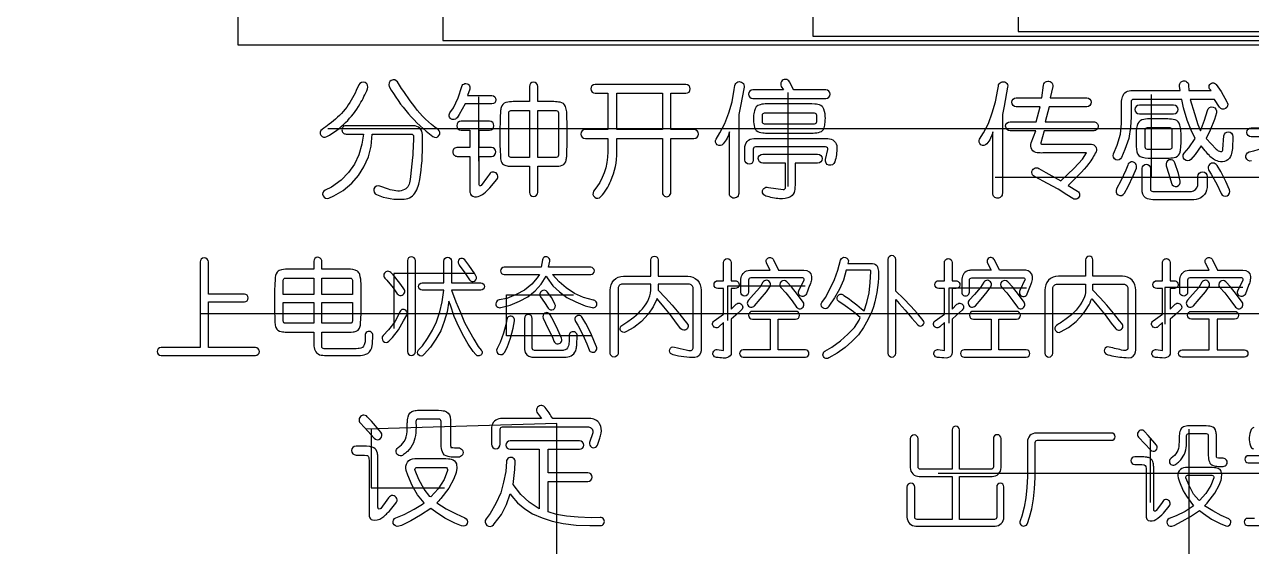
# Model space of a CAD drawing. Header units: millimetres. Extents: x -41 to 727, y -91 to 104.
# Drawn here: x 271.91 to 299.53, y -23.78 to -12.05 of the extents above; entities that cross this region are included whole.
import ezdxf

# ---------------------------------------------------------------- set-up
doc = ezdxf.new("R2010")
doc.units = ezdxf.units.MM
doc.header["$LTSCALE"] = 3
doc.header["$MEASUREMENT"] = 0
doc.layers.add('SEG', color=3, linetype='Continuous')

msp = doc.modelspace()

# ---------------------------------------------------------------- linework, layer by layer
for points in [[(279.455, -13.836, 0.038318), (279.626, -13.498, 1), (279.429, -13.408), (279.372, -13.534, -0.135486), (278.765, -14.292, -0.006175), (278.603, -14.406, 0.980022), (278.711, -14.566, 0.139478)], [(281.096, -14.568, 1), (281.214, -14.407, -0.084494), (280.692, -13.9, -0.022342), (280.302, -13.341, 0.929964), (280.115, -13.441, 0.103576)], [(281.483, -14.034), (281.565, -13.922), (281.665, -13.697), (281.746, -13.442, -1.006872), (281.927, -13.501), (281.878, -13.646), (282.424, -13.646, -1), (282.424, -13.835), (281.828, -13.835), (281.69, -14.073), (281.642, -14.145, -1.022627)], [(283.458, -13.44, 1), (283.27, -13.441), (283.27, -13.783), (282.907, -13.783, 0.064522), (282.742, -13.803, 0.284203), (282.635, -13.917), (282.631, -13.936), (282.627, -13.957), (282.623, -13.98), (282.62, -14.006, 0.025006), (282.617, -15.005, 0.069315), (282.637, -15.129, 0.233785), (282.715, -15.211), (282.74, -15.219), (282.767, -15.226), (282.796, -15.23, 0.010916), (282.878, -15.237), (283.27, -15.237), (283.27, -15.822, 1), (283.458, -15.822), (283.458, -15.237), (283.85, -15.237, 0.081351), (284.01, -15.212, 0.27652), (284.099, -15.102), (284.102, -15.083), (284.106, -15.062), (284.108, -15.039), (284.111, -15.014, 0.025713), (284.11, -14.015, 0.075541), (284.084, -13.89, 0.266055), (283.965, -13.797, 0.042419), (283.821, -13.783), (283.458, -13.783)], [(286.267, -15.828, 1), (286.455, -15.827), (286.455, -14.612), (286.975, -14.612, 1), (286.974, -14.411), (286.455, -14.411), (286.455, -13.596), (286.794, -13.596, 1), (286.793, -13.396), (284.75, -13.396, 1), (284.752, -13.596), (285.038, -13.596), (285.038, -14.411), (284.53, -14.411, 1), (284.53, -14.612), (285.038, -14.612), (285.038, -14.913, -0.170817), (284.717, -15.796, 0.923331), (284.879, -15.919, 0.097023), (285.101, -15.56, 0.120463), (285.239, -14.913), (285.239, -14.612), (286.267, -14.612)], [(287.897, -13.423, -0.587691), (288.068, -13.357, -0.277728), (288.103, -13.46), (288.022, -13.885), (287.985, -14.073), (287.985, -15.846, -1), (287.772, -15.847), (287.772, -14.459, -0.12571), (287.632, -14.734, -0.952593), (287.473, -14.623), (287.558, -14.487), (287.671, -14.273), (287.759, -14.035), (287.834, -13.784), (287.884, -13.509)], [(289.947, -13.521), (289.214, -13.521), (289.214, -13.509), (289.129, -13.34, 1.032744), (288.942, -13.442), (288.988, -13.521), (288.298, -13.521, 1), (288.298, -13.709), (289.947, -13.709, 1)], [(293.918, -15.845, -0.41776), (293.811, -15.953, -0.414214), (293.704, -15.846), (293.704, -14.458, -0.132977), (293.565, -14.733, -0.952593), (293.406, -14.623), (293.491, -14.486), (293.604, -14.273), (293.692, -14.034), (293.767, -13.784), (293.817, -13.508), (293.828, -13.433, -1.060775), (294.037, -13.457), (293.955, -13.884), (293.918, -14.072)], [(294.639, -15.467, -0.59102), (294.632, -15.286, -0.281236), (294.741, -15.286), (294.896, -15.376), (295.234, -15.564), (295.535, -15.276), (295.723, -15.075), (295.815, -14.937), (294.829, -14.937, -0.042921), (294.705, -14.932, -0.506842), (294.57, -14.712), (294.67, -14.436), (294.093, -14.436, -1), (294.092, -14.235), (294.682, -14.235), (294.77, -13.897), (294.23, -13.897, -1), (294.23, -13.696), (294.808, -13.696), (294.847, -13.41, -1.041657), (295.051, -13.446), (294.996, -13.696), (295.817, -13.696, -1), (295.818, -13.897), (294.971, -13.897), (294.883, -14.235), (295.972, -14.235, -0.422478), (296.075, -14.335, -0.417829), (295.974, -14.436), (294.858, -14.436), (294.781, -14.711, 0.495821), (294.801, -14.737), (295.874, -14.737), (295.896, -14.737), (295.923, -14.739, -0.539685), (296.027, -14.91, -0.047085), (295.867, -15.173, -0.035549), (295.397, -15.665), (295.609, -15.794, -0.586254), (295.604, -15.967, -0.276428), (295.503, -15.961), (295.372, -15.878), (295.172, -15.752), (294.933, -15.627), (294.657, -15.476)], [(298.733, -14.849, 0.16023), (298.831, -14.906, 0.4416), (298.878, -14.877, 0.027771), (298.883, -14.849), (298.907, -14.553, -0.978821), (299.106, -14.564), (299.096, -14.837), (299.084, -14.913), (299.076, -14.946), (299.067, -14.977, -0.445738), (298.786, -15.127, -0.146277), (298.57, -14.99, -0.020009), (298.482, -14.887), (298.394, -14.774), (298.256, -14.975), (298.16, -15.08, -1), (298.012, -14.945), (298.118, -14.824), (298.256, -14.611), (298.168, -14.423), (298.081, -14.197), (297.993, -13.922), (297.955, -13.734), (296.866, -13.734, 0.428128), (296.814, -13.784), (296.814, -14.135), (296.802, -14.36), (296.764, -14.611), (296.676, -14.862), (296.603, -15.035, -1), (296.42, -14.959), (296.501, -14.762), (296.576, -14.511), (296.601, -14.273), (296.601, -13.809, -0.013857), (296.607, -13.737), (296.613, -13.705), (296.622, -13.673), (296.634, -13.642, -0.225276), (296.735, -13.549, -0.081489), (296.889, -13.533), (297.918, -13.533), (297.904, -13.433, -0.592108), (298.051, -13.326), (298.067, -13.335, -0.225615), (298.11, -13.413), (298.118, -13.533), (298.62, -13.533), (298.598, -13.511, -1.08923), (298.732, -13.398), (298.845, -13.558), (298.971, -13.784), (298.981, -13.805, -0.406967), (298.942, -13.94, -0.405296), (298.806, -13.905), (298.695, -13.734), (298.143, -13.734), (298.244, -14.047), (298.319, -14.298), (298.382, -14.436), (298.469, -14.197), (298.535, -13.979, -1), (298.735, -14.032), (298.695, -14.185), (298.595, -14.423), (298.507, -14.611)], [(282.806, -14.987), (282.806, -14.033, -0.414214), (282.856, -13.983), (283.27, -13.983), (283.27, -15.037), (282.856, -15.037, -0.414214)], [(283.873, -13.983, -0.414214), (283.923, -14.033), (283.923, -14.987, -0.414214), (283.873, -15.037), (283.458, -15.037), (283.458, -13.983)], [(289.732, -13.841), (289.697, -13.838), (289.632, -13.835), (288.617, -13.835, 0.075034), (288.463, -13.851, 0.300215), (288.335, -13.991), (288.328, -14.023), (288.323, -14.054), (288.319, -14.085, 0.037347), (288.317, -14.194, 0.070847), (288.341, -14.365, 0.116898), (288.378, -14.43, 0.17111), (288.523, -14.483), (288.559, -14.486), (288.589, -14.488), (289.661, -14.488, 0.074582), (289.814, -14.465, 0.249161), (289.905, -14.375), (289.914, -14.344), (289.921, -14.312), (289.925, -14.279, 0.023201), (289.933, -14.162, 0.093036), (289.901, -13.954, 0.108975), (289.86, -13.89, 0.163807)], [(289.733, -14.238, -0.414214), (289.683, -14.288), (288.566, -14.288, -0.414214), (288.516, -14.238), (288.516, -14.085, -0.414214), (288.566, -14.035), (289.683, -14.035, -0.414214), (289.733, -14.085)], [(297.002, -14.06), (297.773, -14.06, 1), (297.773, -13.859), (297.002, -13.859, 1)], [(279.832, -15.874, 0.121062), (280.454, -15.975, 0.263701), (280.712, -15.803, 0.072633), (280.78, -15.639, 0.054912), (280.864, -14.793, 0.004), (280.863, -14.524, 0.416441), (280.661, -14.324), (279.151, -14.324, 0.429356), (279.051, -14.418, 0.414214), (279.145, -14.512), (279.533, -14.512), (279.496, -14.737), (279.433, -14.976), (279.333, -15.189), (279.195, -15.377), (279.032, -15.552), (278.819, -15.703), (278.675, -15.771, 1), (278.755, -15.952), (278.869, -15.903), (279.082, -15.778), (279.27, -15.615), (279.421, -15.44), (279.546, -15.251), (279.646, -15.026), (279.709, -14.787), (279.734, -14.512), (280.611, -14.512, -0.419429), (280.662, -14.562), (280.662, -14.624, -0.007421), (280.64, -15.042), (280.626, -15.181), (280.61, -15.321), (280.593, -15.463), (280.584, -15.535), (280.579, -15.572, -0.309874), (280.425, -15.773, -0.125832), (280.267, -15.791, -0.039127), (280.098, -15.753), (279.904, -15.682, 1)], [(282.327, -15.476), (282.182, -15.666, -0.771056), (282.142, -15.653), (282.142, -15.013), (282.417, -15.013, 1), (282.417, -14.813), (282.142, -14.813), (282.142, -14.424), (282.373, -14.424, 1), (282.373, -14.223), (281.734, -14.223, 1), (281.734, -14.424), (281.928, -14.424), (281.928, -14.813), (281.655, -14.813, 0.436325), (281.546, -14.913, 0.414214), (281.646, -15.013), (281.928, -15.013), (281.928, -15.778), (281.931, -15.815), (281.934, -15.831, 0.134371), (281.958, -15.887, 0.249235), (282.119, -15.913, 0.120863), (282.247, -15.846, 0.027762), (282.38, -15.72), (282.534, -15.536, 0.610061), (282.468, -15.366), (282.449, -15.366, 0.230162), (282.371, -15.411)], [(297.229, -14.172, 0.089624), (297.059, -14.194, 0.273223), (296.951, -14.317, 0.062902), (296.927, -14.573), (296.928, -14.681, 0.054888), (296.948, -14.908, 0.330254), (297.068, -15.034), (297.1, -15.041), (297.135, -15.045), (297.2, -15.05), (297.67, -15.05, 0.074582), (297.823, -15.028, 0.274263), (297.919, -14.919), (297.923, -14.901), (297.927, -14.883, 0.020594), (297.935, -14.82), (297.938, -14.774), (297.94, -14.724, 0.012527), (297.942, -14.562, 0.072243), (297.916, -14.311, 0.280809), (297.805, -14.192, 0.048019), (297.641, -14.172)], [(289.936, -14.8), (288.361, -14.8, 0.414214), (288.311, -14.85), (288.311, -15.097, -1), (288.123, -15.095), (288.123, -14.831, -0.439244), (288.323, -14.612), (289.99, -14.612, -0.41848), (290.193, -14.812, -0.087911), (290.143, -15.139, -0.403269), (290.014, -15.211, -0.407764), (289.938, -15.083), (289.988, -14.862, 0.508982)], [(297.127, -14.8, 0.414214), (297.177, -14.85), (297.693, -14.85, 0.414214), (297.743, -14.8), (297.743, -14.422, 0.414214), (297.693, -14.372), (297.177, -14.372, 0.414214), (297.127, -14.422)], [(289.038, -15.707), (289.038, -15.164), (288.525, -15.164, -1), (288.524, -14.963), (289.759, -14.963, -1), (289.759, -15.164), (289.251, -15.164), (289.251, -15.665, -0.025598), (289.241, -15.786, -0.242371), (289.148, -15.921, -0.143709), (288.902, -15.967, -0.046088), (288.593, -15.905, -1.026539), (288.65, -15.711), (288.981, -15.757, 0.455545)], [(296.665, -15.843), (296.751, -15.69), (296.864, -15.451), (296.934, -15.28, 1.033851), (296.74, -15.209), (296.701, -15.326), (296.588, -15.564), (296.489, -15.745, 0.995238)], [(298.156, -15.991), (297.341, -15.991, -0.092201), (297.188, -15.967, -0.289124), (297.066, -15.812), (297.064, -15.782), (297.065, -15.74), (297.065, -15.282, -1), (297.253, -15.283), (297.253, -15.75, 0.429269), (297.303, -15.802), (298.131, -15.802), (298.143, -15.802), (298.173, -15.8, 0.353733), (298.315, -15.668, 0.042793), (298.319, -15.577), (298.319, -15.469, -1), (298.532, -15.469), (298.532, -15.614, -0.020292), (298.525, -15.713, -0.401181), (298.225, -15.987), (298.165, -15.99)], [(297.88, -15.401), (297.803, -15.161, 0.99809), (297.607, -15.223), (297.667, -15.414), (297.725, -15.619, 0.97667), (297.919, -15.568)], [(298.567, -15.331), (298.62, -15.414), (298.745, -15.639), (298.84, -15.849, 0.998115), (299.03, -15.763), (298.946, -15.577), (298.833, -15.351), (298.751, -15.217, 1.009131)], [(276.854, -18.284, 1), (276.854, -18.109), (276.043, -18.109), (276.043, -17.388, 1), (275.858, -17.388), (275.858, -19.314), (274.979, -19.314, 1), (274.979, -19.489), (277.104, -19.489, 1), (277.104, -19.314), (276.043, -19.314), (276.043, -18.284)], [(278.42, -17.55), (277.832, -17.55, 0.100242), (277.641, -17.58, 0.107005), (277.594, -17.615, 0.129566), (277.544, -17.778, 0.026725), (277.543, -18.759, 0.068057), (277.564, -18.864, 0.266529), (277.68, -18.953, 0.030394), (277.803, -18.967), (278.42, -18.967), (278.42, -19.25, 0.025456), (278.424, -19.312, 0.37379), (278.619, -19.486), (278.659, -19.489), (279.467, -19.489, 0.141151), (279.63, -19.443, 0.249818), (279.733, -19.262), (279.737, -19.225), (279.746, -19.04, 0.587973), (279.618, -18.961, 0.293675), (279.574, -19.045), (279.574, -19.087, -0.020511), (279.572, -19.164, -0.084126), (279.554, -19.248, -0.307694), (279.441, -19.334), (279.418, -19.336), (279.373, -19.338), (278.647, -19.338, -0.421621), (278.596, -19.288), (278.596, -18.967), (279.214, -18.967), (279.259, -18.963), (279.306, -18.958, 0.08671), (279.389, -18.935, 0.119155), (279.434, -18.899, 0.113558), (279.467, -18.807), (279.47, -18.791), (279.472, -18.773, 0.023784), (279.48, -17.87, 0.066788), (279.453, -17.673, 0.170229), (279.399, -17.594, 0.137289), (279.185, -17.55), (278.596, -17.55), (278.596, -17.429), (278.595, -17.354, 0.929699), (278.42, -17.37)], [(280.527, -17.357), (280.527, -19.401, 1), (280.703, -19.401), (280.703, -17.357, 1)], [(281.493, -18.36), (281.455, -18.272), (281.417, -18.511), (281.355, -18.724), (281.279, -18.937), (281.167, -19.125), (281.041, -19.301), (280.903, -19.464), (280.888, -19.479, -1), (280.775, -19.366), (280.866, -19.275), (280.978, -19.112), (281.091, -18.924), (281.179, -18.736), (281.254, -18.511), (281.304, -18.285), (281.342, -18.022), (280.859, -18.022, -1), (280.859, -17.859), (281.342, -17.859), (281.342, -17.37, -1), (281.518, -17.37), (281.518, -17.859), (282.176, -17.859, -1), (282.176, -18.022), (281.518, -18.022), (281.618, -18.285), (281.718, -18.523), (281.806, -18.749), (281.919, -18.949), (282.019, -19.125), (282.119, -19.288), (282.187, -19.37, -1.005509), (282.062, -19.47), (282.007, -19.401), (281.894, -19.238), (281.793, -19.062), (281.681, -18.849), (281.58, -18.611)], [(282.068, -17.696), (282.044, -17.658), (281.906, -17.457), (281.815, -17.338, 0.966714), (281.679, -17.435), (281.693, -17.457), (281.819, -17.633), (281.92, -17.79, 0.992178)], [(283.536, -17.507), (282.703, -17.507, 1), (282.703, -17.67), (283.499, -17.67), (283.449, -17.746), (283.323, -17.884), (283.16, -18.022), (282.972, -18.122), (282.759, -18.21), (282.588, -18.242, 1.035162), (282.627, -18.415), (282.834, -18.36), (283.047, -18.272), (283.235, -18.172), (283.398, -18.034), (283.536, -17.884), (283.649, -17.708), (283.674, -17.746), (283.8, -17.921), (283.95, -18.059), (284.113, -18.185), (284.314, -18.285), (284.527, -18.373), (284.684, -18.414, 1.059445), (284.718, -18.248), (284.715, -18.247), (284.489, -18.185), (284.289, -18.097), (284.101, -17.971), (283.938, -17.833), (283.787, -17.67), (284.652, -17.67, 1), (284.652, -17.507), (283.699, -17.507), (283.729, -17.373, 1.031525), (283.563, -17.341)], [(285.618, -18.862), (285.44, -18.96, -0.402414), (285.325, -18.93), (285.315, -18.908, -0.322311), (285.351, -18.814), (285.486, -18.725), (285.568, -18.668, 0.12063), (285.934, -18.267, 0.122034), (286.006, -18.022), (286.006, -17.884), (285.366, -17.884, 0.416966), (285.266, -17.985), (285.266, -19.438, -1), (285.091, -19.438), (285.091, -18.024, -0.440922), (285.392, -17.708), (286.006, -17.708), (286.006, -17.338, -1), (286.169, -17.338), (286.169, -17.708), (286.834, -17.708, -0.430593), (287.135, -18.022), (287.135, -19.338, -0.014856), (287.134, -19.384, -0.390242), (286.997, -19.538, -0.067452), (286.508, -19.476), (286.478, -19.463, -0.945356), (286.536, -19.3, 0.009823), (286.797, -19.364), (286.827, -19.37), (286.857, -19.375), (286.871, -19.377), (286.885, -19.377), (286.898, -19.377, 0.29353), (286.952, -19.343, 0.095361), (286.959, -19.271), (286.959, -17.984, 0.416246), (286.859, -17.884), (286.169, -17.884), (286.169, -18.022), (286.332, -18.197), (286.483, -18.36), (286.633, -18.536), (286.771, -18.711), (286.817, -18.764, -0.292615), (286.841, -18.862, -0.589157), (286.682, -18.888), (286.583, -18.761), (286.445, -18.573), (286.295, -18.398), (286.157, -18.222), (286.144, -18.21), (286.056, -18.398), (285.944, -18.561), (285.793, -18.724)], [(287.515, -17.984, -1), (287.515, -17.808), (287.64, -17.808), (287.64, -17.401, -1), (287.816, -17.401), (287.816, -17.808), (287.904, -17.808), (287.924, -17.811, -0.889496), (287.904, -17.984), (287.816, -17.984), (287.816, -18.448), (287.923, -18.34, -1.018684), (288.045, -18.466), (287.916, -18.586), (287.816, -18.674), (287.816, -19.426, -0.343918), (287.727, -19.539, -0.095325), (287.636, -19.547, -0.007102), (287.483, -19.533, -1.020822), (287.501, -19.358), (287.64, -19.376), (287.64, -18.749), (287.537, -18.844, -1.073981), (287.431, -18.71), (287.64, -18.561), (287.64, -17.984)], [(289.451, -17.57, -0.410091), (289.62, -17.717, -0.070888), (289.618, -17.792), (289.613, -17.816, -0.025192), (289.578, -17.92), (289.508, -18.103, -1.060261), (289.337, -18.035), (289.454, -17.789, 0.550801), (289.427, -17.746), (288.255, -17.746, 0.42072), (288.205, -17.797), (288.205, -18.064, -1), (288.029, -18.067), (288.029, -17.834, -0.01249), (288.033, -17.772, -0.348268), (288.194, -17.579, -0.035203), (288.267, -17.57), (288.691, -17.57), (288.694, -17.57), (288.612, -17.417, -0.438722), (288.65, -17.296, -0.418342), (288.766, -17.339), (288.882, -17.57)], [(290.337, -18.128), (290.35, -18.138, -0.031005), (290.804, -18.486), (290.867, -18.297), (290.917, -18.084), (290.942, -17.846), (290.958, -17.602, 0.433848), (290.928, -17.57), (290.403, -17.57), (290.34, -17.796), (290.252, -17.996), (290.14, -18.197), (290.014, -18.385), (289.994, -18.409, -0.403347), (289.873, -18.422), (289.856, -18.405, -0.325774), (289.855, -18.302), (289.939, -18.185), (290.006, -18.059), (290.14, -17.783), (290.215, -17.57), (290.277, -17.344, -1), (290.448, -17.394), (290.44, -17.42), (290.892, -17.42), (290.939, -17.419), (290.967, -17.42), (290.994, -17.423, -0.305316), (291.107, -17.499, -0.086675), (291.132, -17.632, -0.084324), (290.98, -18.498), (290.892, -18.686), (290.792, -18.862), (290.679, -19.025), (290.528, -19.175), (290.378, -19.313), (290.202, -19.438), (290.011, -19.546, -1), (289.92, -19.396), (290.077, -19.301), (290.277, -19.163), (290.44, -19.012), (290.591, -18.862), (290.691, -18.699), (290.716, -18.636), (290.566, -18.511), (290.378, -18.373), (290.234, -18.274, -1)], [(291.694, -18.21), (291.519, -18.047), (291.519, -17.332, 1), (291.343, -17.332), (291.343, -19.438, 1), (291.519, -19.438), (291.519, -18.235), (291.594, -18.323), (291.732, -18.473), (291.882, -18.649), (292.017, -18.802, 0.991748), (292.136, -18.7), (292.008, -18.548), (291.857, -18.385)], [(292.896, -17.811, -0.892536), (292.876, -17.984), (292.789, -17.984), (292.789, -18.448), (292.896, -18.34, -0.585606), (293.043, -18.382, -0.287203), (293.013, -18.47), (292.889, -18.586), (292.789, -18.674), (292.789, -19.426, -0.331387), (292.707, -19.537, -0.070502), (292.654, -19.547, -0.023404), (292.455, -19.533, -0.586545), (292.392, -19.393), (292.404, -19.38, -0.217204), (292.474, -19.358), (292.613, -19.376), (292.613, -18.749), (292.51, -18.844, -1.062778), (292.402, -18.711), (292.613, -18.561), (292.613, -17.984), (292.488, -17.984, -1), (292.488, -17.808), (292.613, -17.808), (292.613, -17.404, -0.424925), (292.701, -17.313, -0.414083), (292.789, -17.401), (292.789, -17.808), (292.876, -17.808)], [(293.854, -17.57), (293.741, -17.343, 0.291309), (293.664, -17.288, 0.593868), (293.585, -17.417), (293.666, -17.57), (293.24, -17.57, 0.036483), (293.165, -17.579, 0.347674), (293.006, -17.773, 0.010071), (293.002, -17.833), (293.002, -18.064, 1), (293.177, -18.066), (293.177, -17.796, -0.426625), (293.229, -17.746), (294.399, -17.746, -0.555608), (294.427, -17.789), (294.312, -18.03, 1.089222), (294.48, -18.103), (294.551, -17.92, 0.020256), (294.58, -17.839, 0.105496), (294.593, -17.716, 0.378315), (294.447, -17.572), (294.423, -17.57, 0.012997), (294.369, -17.57)], [(296.62, -17.708), (295.956, -17.708), (295.956, -17.338, 1), (295.793, -17.338), (295.793, -17.708), (295.178, -17.708, 0.436392), (294.877, -18.024), (294.877, -19.438, 1), (295.053, -19.438), (295.053, -17.985, -0.416957), (295.153, -17.884), (295.793, -17.884), (295.793, -18.022, -0.108424), (295.743, -18.222, -0.132971), (295.354, -18.668, -0.011732), (295.137, -18.814, 0.960345), (295.226, -18.96), (295.404, -18.862), (295.58, -18.724), (295.73, -18.561, 0.084682), (295.931, -18.21), (295.943, -18.222), (296.081, -18.398), (296.232, -18.573), (296.369, -18.761), (296.469, -18.888, 1.026786), (296.61, -18.771), (296.558, -18.711), (296.42, -18.536), (296.269, -18.36), (296.119, -18.197), (295.956, -18.022), (295.956, -17.884), (296.645, -17.884, -0.416243), (296.746, -17.984), (296.746, -19.271, -0.113951), (296.733, -19.353, -0.173213), (296.708, -19.372), (296.697, -19.375, -0.087082), (296.643, -19.375, -0.020702), (296.323, -19.3, 0.945374), (296.265, -19.463), (296.294, -19.476, 0.032448), (296.655, -19.536), (296.706, -19.539), (296.758, -19.54, 0.399182), (296.918, -19.409, 0.049756), (296.921, -19.338), (296.921, -18.022, 0.432402)], [(297.397, -17.984, -1), (297.397, -17.808), (297.523, -17.808), (297.523, -17.404, -0.424925), (297.61, -17.313, -0.414083), (297.698, -17.401), (297.698, -17.808), (297.786, -17.808), (297.806, -17.811, -0.349217), (297.874, -17.896, -0.439039), (297.778, -17.984), (297.698, -17.984), (297.698, -18.448), (297.806, -18.34, -0.585606), (297.953, -18.382, -0.287203), (297.923, -18.47), (297.799, -18.586), (297.698, -18.674), (297.698, -19.426, -0.331387), (297.616, -19.537, -0.070502), (297.564, -19.547, -0.023404), (297.365, -19.533, -0.586545), (297.302, -19.393), (297.314, -19.38, -0.217204), (297.383, -19.358), (297.523, -19.376), (297.523, -18.749), (297.419, -18.844, -1.062778), (297.312, -18.711), (297.523, -18.561), (297.523, -17.984)], [(298.087, -18.064, -1), (297.911, -18.067), (297.911, -17.834, -0.01249), (297.916, -17.772, -0.348268), (298.076, -17.579, -0.035203), (298.15, -17.57), (298.574, -17.57), (298.576, -17.57), (298.494, -17.417, -0.438722), (298.533, -17.296, -0.418342), (298.648, -17.339), (298.764, -17.57), (299.333, -17.57, -0.410091), (299.503, -17.717, -0.070888), (299.5, -17.792), (299.495, -17.816, -0.025192), (299.46, -17.92), (299.39, -18.103, -1.060261), (299.22, -18.035), (299.336, -17.789, 0.550801), (299.309, -17.746), (298.137, -17.746, 0.42072), (298.087, -17.797)], [(280.019, -17.751), (280.063, -17.796), (280.201, -17.971), (280.296, -18.101, 1.005391), (280.447, -17.989), (280.377, -17.896), (280.239, -17.721), (280.15, -17.625, 1.020192)], [(278.42, -18.122), (277.73, -18.122), (277.73, -17.8, -0.414214), (277.78, -17.75), (278.42, -17.75)], [(278.596, -18.122), (278.596, -17.75), (279.236, -17.75, -0.414214), (279.286, -17.8), (279.286, -18.122)], [(288.525, -17.845), (288.455, -17.959), (288.317, -18.122), (288.2, -18.247, 1.021378), (288.34, -18.372), (288.468, -18.222), (288.606, -18.059), (288.684, -17.95, 1.034899)], [(288.93, -17.96), (289.045, -18.084), (289.183, -18.26), (289.287, -18.402, 1.005391), (289.434, -18.294), (289.308, -18.122), (289.17, -17.946), (289.067, -17.834, 1)], [(293.498, -17.845), (293.428, -17.959), (293.29, -18.122), (293.173, -18.247, 1.021378), (293.312, -18.372), (293.441, -18.222), (293.579, -18.059), (293.656, -17.95, 1.034899)], [(293.903, -17.96), (294.017, -18.084), (294.155, -18.26), (294.26, -18.402, 1.005391), (294.406, -18.294), (294.281, -18.122), (294.143, -17.946), (294.04, -17.834, 1)], [(298.408, -17.845), (298.338, -17.959), (298.2, -18.122), (298.083, -18.247, 1.021378), (298.222, -18.372), (298.35, -18.222), (298.488, -18.059), (298.566, -17.95, 1.034899)], [(298.813, -17.96), (298.927, -18.084), (299.065, -18.26), (299.17, -18.402, 1.005391), (299.316, -18.294), (299.19, -18.122), (299.052, -17.946), (298.95, -17.834, 1)], [(283.522, -18.172), (283.612, -18.297), (283.69, -18.424, 0.966255), (283.847, -18.333), (283.775, -18.197), (283.673, -18.061, 0.988441)], [(278.42, -18.297), (278.42, -18.767), (277.78, -18.767, -0.414214), (277.73, -18.717), (277.73, -18.297)], [(279.286, -18.297), (279.286, -18.717, -0.414214), (279.236, -18.767), (278.596, -18.767), (278.596, -18.297)], [(279.978, -19.043, 0.982912), (280.108, -19.168), (280.188, -19.087), (280.326, -18.912), (280.439, -18.711), (280.51, -18.58, 1.069977), (280.354, -18.509), (280.339, -18.548), (280.239, -18.736), (280.101, -18.912)], [(288.292, -18.674), (288.694, -18.674), (288.694, -19.363), (288.085, -19.363, 1), (288.085, -19.526), (289.483, -19.526, 1), (289.483, -19.363), (288.869, -19.363), (288.869, -18.674), (289.264, -18.674, 1), (289.264, -18.498), (288.292, -18.498, 1)], [(293.842, -19.363), (293.842, -18.674), (294.237, -18.674, 1), (294.237, -18.498), (293.265, -18.498, 1), (293.265, -18.674), (293.666, -18.674), (293.666, -19.363), (293.058, -19.363, 1), (293.058, -19.526), (294.456, -19.526, 1), (294.456, -19.363)], [(297.968, -19.526, -1), (297.968, -19.363), (298.576, -19.363), (298.576, -18.674), (298.175, -18.674, -1), (298.175, -18.498), (299.147, -18.498, -1), (299.147, -18.674), (298.752, -18.674), (298.752, -19.363), (299.366, -19.363, -1), (299.366, -19.526)], [(282.936, -18.708, 1.001978), (282.761, -18.68), (282.746, -18.774), (282.684, -18.987), (282.609, -19.2), (282.543, -19.332, 0.972629), (282.71, -19.421), (282.772, -19.313), (282.847, -19.1), (282.909, -18.874)], [(284.163, -19.115), (284.164, -19.181), (284.162, -19.214), (284.158, -19.245), (284.15, -19.275), (284.145, -19.289, -0.302825), (284.043, -19.374, -0.014782), (284.013, -19.376), (283.388, -19.376, -0.42423), (283.336, -19.326), (283.336, -18.655, 1), (283.16, -18.655), (283.16, -19.326), (283.162, -19.358, 0.378006), (283.323, -19.525, 0.04966), (283.424, -19.526), (284.096, -19.526, 0.361716), (284.325, -19.344, 0.036876), (284.339, -19.238), (284.347, -19.054, 0.593534), (284.211, -18.967), (284.197, -18.977, 0.224163), (284.163, -19.048, 0.012993)], [(283.581, -18.652), (283.687, -18.874), (283.787, -19.075), (283.821, -19.169, 1.024079), (283.992, -19.104), (283.913, -18.912), (283.812, -18.711), (283.739, -18.573, 0.977982)], [(284.458, -18.635, 1.028543), (284.308, -18.728), (284.364, -18.812), (284.477, -19.025), (284.565, -19.225), (284.615, -19.361, 1.010927), (284.783, -19.296), (284.74, -19.188), (284.652, -18.987), (284.54, -18.774)], [(283.528, -20.614, 0.596447), (283.455, -20.788), (283.543, -20.909, 0.009051), (282.621, -20.91, 0.378868), (282.419, -21.106), (282.415, -21.149), (282.415, -21.16), (282.415, -21.486, 1), (282.615, -21.486), (282.615, -21.147, -0.414214), (282.665, -21.097), (284.599, -21.097, -0.515966), (284.695, -21.229), (284.627, -21.443, 0.342062), (284.666, -21.55), (284.685, -21.559, 0.407648), (284.803, -21.503), (284.86, -21.348, 0.026155), (284.886, -21.24, 0.199202), (284.851, -21.028, 0.288517), (284.622, -20.909), (283.798, -20.909, 0.012563), (283.626, -20.659, 0.218127), (283.548, -20.614)], [(279.718, -20.97), (279.622, -20.867, 1.002617), (279.465, -21.015), (279.632, -21.19), (279.775, -21.35, 0.97673), (279.929, -21.218), (279.891, -21.171)], [(281.504, -21.558, 0.034528), (281.668, -21.565, -1.01266), (281.669, -21.778, -0.011492), (281.545, -21.776), (281.51, -21.773), (281.474, -21.769), (281.44, -21.762, -0.273615), (281.312, -21.659, -0.076134), (281.283, -21.498), (281.283, -20.972, 0.422775), (281.232, -20.922), (280.768, -20.922, 0.422577), (280.717, -20.972), (280.718, -21.101), (280.716, -21.167), (280.711, -21.233, -0.193245), (280.526, -21.646, -0.01219), (280.439, -21.719, -1.116646), (280.318, -21.56, 0.071802), (280.455, -21.425, 0.121401), (280.518, -21.202, 0.01403), (280.521, -21.039, -0.028408), (280.529, -20.935), (280.535, -20.9), (280.543, -20.866, -0.295288), (280.671, -20.736, -0.042182), (280.774, -20.72), (281.225, -20.72), (281.291, -20.726), (281.326, -20.731), (281.36, -20.738, -0.323214), (281.484, -20.869, -0.059248), (281.494, -20.972), (281.494, -21.469, 0.017207)], [(293.665, -22.048), (292.95, -22.048), (292.95, -21.163, 1), (292.787, -21.163), (292.787, -22.048), (292.072, -22.048, -0.414214), (292.022, -21.998), (292.022, -21.364, 1), (291.846, -21.364), (291.846, -22.011, 0.414214), (292.046, -22.211), (292.787, -22.211), (292.787, -23.177), (291.997, -23.177, -0.414214), (291.947, -23.127), (291.947, -22.448, 1), (291.771, -22.448), (291.771, -23.127, 0.414214), (291.971, -23.327), (293.753, -23.327, 0.414214), (293.953, -23.127), (293.953, -22.443, 1), (293.79, -22.443), (293.79, -23.127, -0.414214), (293.74, -23.177), (292.95, -23.177), (292.95, -22.211), (293.69, -22.211, 0.414214), (293.89, -22.011), (293.89, -21.358, 1), (293.715, -21.358), (293.715, -21.998, -0.414214)], [(294.318, -23.207, 1.010694), (294.485, -23.265), (294.531, -23.127), (294.582, -22.939), (294.619, -22.713), (294.644, -22.488), (294.657, -22.237), (294.657, -21.447, -0.414214), (294.707, -21.397), (296.375, -21.397, 1), (296.375, -21.234), (294.681, -21.234, 0.414214), (294.481, -21.434), (294.481, -22.212), (294.469, -22.462), (294.444, -22.688), (294.406, -22.901), (294.356, -23.102)], [(297.202, -21.287), (297.119, -21.198, 1.002617), (296.983, -21.326), (297.127, -21.477), (297.251, -21.615, 0.97673), (297.384, -21.501), (297.351, -21.461)], [(298.62, -21.087), (298.591, -21.081), (298.56, -21.076), (298.504, -21.071), (298.114, -21.071, 0.084845), (297.998, -21.093, 0.20478), (297.925, -21.169), (297.915, -21.197), (297.907, -21.227), (297.902, -21.257), (297.898, -21.288), (297.896, -21.317), (297.895, -21.375), (297.895, -21.432), (297.893, -21.488, -0.264943), (297.72, -21.796, 1.116646), (297.824, -21.934, 0.01219), (297.899, -21.871, 0.197017), (298.06, -21.514), (298.063, -21.457), (298.065, -21.4), (298.065, -21.289, -0.422577), (298.109, -21.245), (298.509, -21.245, -0.422775), (298.553, -21.289), (298.553, -21.743, 0.076134), (298.578, -21.882, 0.238886), (298.661, -21.962), (298.689, -21.971), (298.719, -21.977), (298.749, -21.981), (298.78, -21.983, 0.011492), (298.887, -21.985, 1.01266), (298.886, -21.801, -0.034528), (298.745, -21.795, -0.017207), (298.736, -21.718), (298.736, -21.289, 0.059248), (298.727, -21.2, 0.323094)], [(279.555, -21.728), (279.613, -21.737, -0.334726), (279.655, -21.781, -0.010768), (279.661, -21.844), (279.661, -23.053), (279.663, -23.08, 0.156858), (279.691, -23.161, 0.132564), (279.735, -23.187, 0.222973), (279.949, -23.143, 0.040888), (280.031, -23.076, 0.011283), (280.112, -22.995), (280.267, -22.811, 1.085085), (280.101, -22.689), (280.064, -22.746), (279.925, -22.927, -0.329946), (279.885, -22.942), (279.874, -22.935), (279.868, -22.928), (279.864, -22.919), (279.862, -22.91), (279.862, -22.91), (279.862, -22.91), (279.862, -21.786, 0.025056), (279.849, -21.683, 0.252815), (279.766, -21.567), (279.75, -21.56, 0.049541), (279.679, -21.539), (279.603, -21.526), (279.368, -21.526, 1), (279.368, -21.728)], [(283.782, -23.216), (284.032, -23.266), (284.321, -23.304), (284.634, -23.316), (284.868, -23.316, 1.021041), (284.864, -23.132), (284.659, -23.141), (284.371, -23.128), (284.108, -23.103), (283.882, -23.066), (283.694, -23.003), (283.694, -22.326), (284.585, -22.326, 1), (284.585, -22.125), (283.694, -22.125), (283.694, -21.599), (284.402, -21.599, 1), (284.402, -21.41), (282.835, -21.41, 1), (282.835, -21.599), (283.493, -21.599), (283.493, -22.94), (283.267, -22.79), (283.079, -22.614), (282.904, -22.388), (282.916, -22.326), (282.941, -22.05), (282.95, -21.885, 1.001313), (282.752, -21.875), (282.741, -22.1), (282.691, -22.338), (282.628, -22.577), (282.515, -22.815), (282.39, -23.041), (282.297, -23.162, 0.972492), (282.463, -23.296), (282.477, -23.279), (282.64, -23.066), (282.753, -22.84), (282.841, -22.602), (282.879, -22.652), (283.004, -22.802), (283.167, -22.94), (283.343, -23.053), (283.556, -23.141)], [(281.567, -22.262), (281.456, -22.477), (281.275, -22.705, -0.031599), (281.187, -22.803), (281.398, -22.938), (281.619, -23.053), (281.816, -23.143, -0.4119), (281.867, -23.271, -0.405923), (281.741, -23.323), (281.59, -23.264), (281.369, -23.149), (281.158, -23.005), (281.053, -22.928), (280.822, -23.082), (280.601, -23.206), (280.39, -23.312), (280.331, -23.329, -0.947134), (280.264, -23.137), (280.448, -23.062), (280.678, -22.947), (280.861, -22.832), (280.899, -22.803), (280.755, -22.621), (280.63, -22.41), (280.534, -22.179), (280.5, -22.073, -0.522311), (280.689, -21.805), (281.389, -21.805), (281.447, -21.811), (281.481, -21.816), (281.513, -21.823, -0.296716), (281.626, -21.924, -0.115429), (281.63, -22.071, -0.064578)], [(297.061, -21.942), (297.111, -21.95, -0.334609), (297.147, -21.987), (297.152, -22.033), (297.152, -23.086, 0.016463), (297.156, -23.127, 0.270609), (297.203, -23.197, 0.222538), (297.376, -23.179, 0.073532), (297.542, -23.036), (297.676, -22.877, 1.083663), (297.533, -22.772), (297.5, -22.821), (297.381, -22.977, -0.329988), (297.346, -22.99, -0.32165), (297.326, -22.962), (297.326, -21.991, 0.026143), (297.315, -21.902, 0.254447), (297.242, -21.802, 0.070941), (297.167, -21.778, 0.011491), (297.102, -21.768), (296.899, -21.768, 1), (296.899, -21.942)], [(280.744, -22.006), (281.378, -22.006, -0.521815), (281.424, -22.074), (281.35, -22.275), (281.216, -22.486), (281.053, -22.669), (281.033, -22.659), (280.899, -22.496), (280.784, -22.275), (280.698, -22.076, -0.538437)], [(298.039, -22.008, 0.520491), (297.877, -22.24), (297.907, -22.331), (297.99, -22.53), (298.061, -22.652), (298.221, -22.87), (298.222, -22.87), (298.189, -22.895), (298.031, -22.995), (297.832, -23.094), (297.674, -23.159, 0.947134), (297.731, -23.324), (297.782, -23.31), (297.965, -23.219), (298.155, -23.111), (298.354, -22.978), (298.446, -23.044), (298.628, -23.169), (298.819, -23.268), (298.949, -23.319, 0.972008), (299.015, -23.165), (298.844, -23.086), (298.653, -22.986), (298.47, -22.87, 0.031599), (298.547, -22.786), (298.703, -22.588), (298.799, -22.403, 0.188829), (298.845, -22.098, 0.225031), (298.777, -22.032), (298.752, -22.024), (298.724, -22.018), (298.695, -22.013), (298.645, -22.008)], [(298.088, -22.182), (298.635, -22.182, -0.521815), (298.676, -22.24), (298.611, -22.414), (298.495, -22.597), (298.354, -22.754), (298.338, -22.746), (298.222, -22.605), (298.122, -22.414), (298.049, -22.242, -0.538437)]]:
    msp.add_lwpolyline(points, format="xyb", close=True)
msp.add_lwpolyline([(285.239, -14.411), (285.239, -13.596), (286.267, -13.596), (286.267, -14.411)], close=True)
for points in [[(299.528, -15.116, -1), (299.477, -14.913, 0.112101), (300.225, -14.574), (299.522, -14.574, -1), (299.522, -14.373), (300.35, -14.373)], [(299.578, -21.108, 0.149178), (299.521, -21.155, 0.198156), (299.502, -21.522, 0.214089), (299.569, -21.592, 0.086517)], [(300.4, -21.745), (299.458, -21.745, 0.426234), (299.376, -21.823, 0.414804), (299.455, -21.902), (300.376, -21.902)], [(299.593, -23.152), (299.438, -23.152, 1), (299.439, -23.31), (301.587, -23.31, 1)]]:
    msp.add_lwpolyline(points, format="xyb")
at = {"layer": 'SEG'}
for points in [[(294.339, 13.59), (294.339, 11.706), (282.212, 11.706), (282.212, 4.684), (276.565, -0.885), (281.325, -6.845), (281.325, -12.408), (321.379, -12.408), (321.379, -18.516), (327.08, -18.516)], [(277.758, 8.061), (272.75, 4.101), (272.228, -6.351), (276.704, -10.288), (276.704, -12.508), (321.279, -12.508), (321.279, -20.516), (327.08, -20.516)], [(290.705, 8.061), (285.696, 4.101), (285.175, -6.351), (289.65, -10.288), (289.65, -12.308), (321.479, -12.308), (321.479, -16.516), (327.08, -16.516)], [(297.867, -8.991), (297.867, 3.759), (294.22, 3.759), (289.511, -0.885), (294.271, -6.845), (294.271, -12.208), (321.579, -12.208), (321.579, -14.516), (327.08, -14.516)], [(252.48, -6.516), (256.273, -6.516), (256.273, -39.174), (278.574, -39.174), (278.574, -34.509), (283.599, -34.509), (283.599, -31.892), (281.143, -29.436), (283.887, -26.28), (283.887, -21.019), (279.591, -21.147)], [(278.735, -14.384), (303.187, -14.384), (303.187, -12.608), (321.179, -12.608), (321.179, -22.516), (327.08, -22.516)], [(275.858, -18.544), (305.259, -18.544), (305.259, -12.708), (321.079, -12.708), (321.079, -24.516), (327.08, -24.516)], [(282.122, -13.677), (282.122, -15.121)], [(289.098, -15.692), (289.098, -13.575)], [(297.268, -13.623), (297.268, -15.485)], [(252.48, -14.516), (255.873, -14.516), (255.873, -39.574), (278.974, -39.574), (278.974, -34.909), (297.692, -34.909), (297.731, -31.83), (295.67, -29.33), (298.125, -26.526), (298.125, -21.149)], [(301.747, -15.485), (293.755, -15.485)], [(282.038, -17.648), (280.219, -17.648), (280.219, -18.886)], [(289.479, -17.932), (287.733, -17.932), (287.733, -18.705)], [(284.679, -19.047), (282.757, -19.047), (282.757, -18.13), (284.267, -18.13)], [(294.462, -17.98), (292.713, -17.98), (292.713, -18.76)], [(299.329, -17.96), (297.575, -17.96), (297.575, -18.786)], [(279.707, -21.143), (279.707, -22.466), (281.359, -22.466)], [(297.25, -22.799), (297.25, -21.375)], [(292.471, -22.137), (301.02, -22.137)]]:
    msp.add_lwpolyline(points, dxfattribs=at)

doc.saveas('drawing.dxf')
